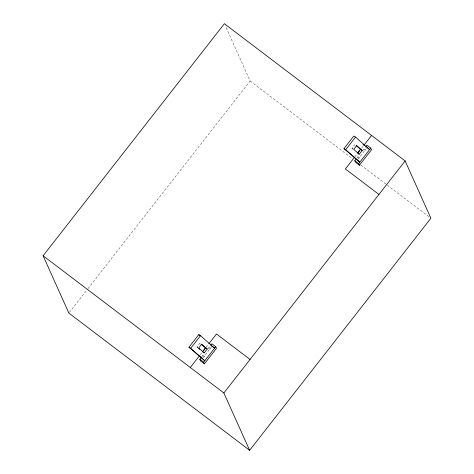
<?xml version="1.0" encoding="UTF-8"?>
<svg xmlns="http://www.w3.org/2000/svg" width="474" height="474" viewBox="0 0 474 474"><rect width="100%" height="100%" fill="white"/><g stroke="black" fill="none" stroke-linecap="round" stroke-linejoin="round"><path stroke-width="0.36" stroke-dasharray="2.37 1.78" d="M69.323 312.496L87.536 289.176M87.992 288.589L250.136 81.013L225.286 25.72M353.083 149.28L351.975 148.303L354.961 144.487M198.061 347.875L196.959 346.897L199.939 343.081L201.693 344.148M200.229 354.789L202.037 352.472M206.095 347.276L208.353 344.385M354.86 156.817L357.118 153.931M361.632 148.149L363.44 145.838M201.681 356.857L204.11 353.74M207.997 348.769L210.752 345.244M356.703 158.263L359.132 155.146M362.586 150.726L365.774 146.644M202.765 358.024L211.712 346.565M357.781 159.43L366.289 148.546M351.975 148.303L353.148 149.014M196.959 346.897L198.126 347.608M363.878 149.073L367.202 151.591M357.84 156.805L360.607 158.909M250.136 81.013L352.585 158.784M360.827 165.047L386.731 184.712M387.323 185.156L430.303 217.785M208.862 347.667L212.18 350.185M202.819 355.399L206.694 358.338"/><path stroke-width="0.71" d="M43.104 255.764L224.374 23.7L405.134 160.917L430.896 218.236L249.626 450.3L68.866 313.083L43.104 255.764L223.864 392.987L249.626 450.3M343.958 148.617L345.712 149.683L359.819 162.167L343.958 148.617L353.788 136.038L355.541 137.099L369.649 149.588L366.882 147.485M188.936 347.211L190.69 348.277L204.798 360.767L188.936 347.211L198.766 334.632L200.52 335.693L214.627 348.183L211.86 346.079M345.712 149.683L355.541 137.099M190.69 348.277L200.52 335.693M357.491 153.185L360.471 149.369L362.225 150.436L359.245 154.251L358.077 153.54M202.469 351.779L205.455 347.963L207.209 349.03L204.229 352.846L203.056 352.135M190.299 367.504L199.329 355.944M203.387 350.742L205.645 347.851M208.809 343.804L216.482 333.98L250.053 359.464M354.41 157.398L345.38 168.957L378.951 194.441M358.024 152.776L359.825 150.459M363.89 145.257L371.563 135.434M210.752 345.244L211.884 343.798L215.753 346.737L216.482 348.36L204.401 363.831L200.526 360.892L199.797 359.268L200.923 357.823M365.774 146.644L366.9 145.204L370.775 148.143L371.503 149.766L359.422 165.236L355.547 162.298L354.819 160.674L355.944 159.228M359.422 165.236L358.688 163.613L370.775 148.143M204.401 363.831L203.672 362.207L215.753 346.737M223.864 392.987L405.134 160.917M354.819 160.674L358.688 163.613M199.797 359.268L203.672 362.207M363.048 144.232L364.139 145.198M362.225 150.436L356.715 145.554L353.734 149.369L359.245 154.251M356.063 145.465L360.471 149.369M198.766 334.632L199.856 335.592M207.209 349.03L201.693 344.148L198.713 347.963L204.229 352.846M201.041 344.059L205.455 347.963M198.612 348.36L199.714 349.338"/></g></svg>
